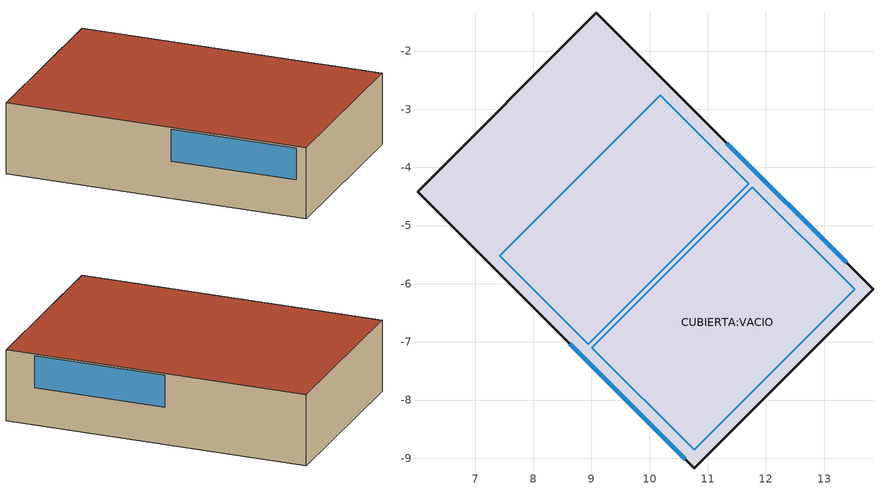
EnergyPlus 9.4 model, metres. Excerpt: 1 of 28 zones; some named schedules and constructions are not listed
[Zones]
CUBIERTA:VACIO
 floor to SEGUNDAPLANTAALTA:2PAXES (01. Porcelanato/2cm-Hormigon/15cm_Reversed_Rev): 9.31,-3.53 8.1,-2.32 9.09,-1.34 10.29,-2.55 z10.35; 7.22,-5.62 6.01,-4.42 6.93,-3.5 8.13,-4.7 z10.35
 floor to SEGUNDAPLANTAALTA:ASCENSOR (01. Porcelanato/2cm-Hormigon/15cm_Reversed_Rev): 8.13,-4.7 6.93,-3.5 8.1,-2.32 9.31,-3.53 z10.35
 floor to SEGUNDAPLANTAALTA:2PAXPAS (02.Porcelanato/2cm-Aire/15cm-Gypsum/1.5cm_Reversed_Rev): 8.82,-7.23 7.22,-5.62 10.29,-2.55 11.9,-4.15 z10.35
 floor to SEGUNDAPLANTAALTA:VACIO (02.Porcelanato/2cm-Aire/15cm-Gypsum/1.5cm_Reversed_Rev): 10.77,-9.17 8.82,-7.23 11.9,-4.15 13.84,-6.1 z10.35
 wall outside (01.WA.ENL1.5-BLO15-EMP1.5): 13.84,-6.1 9.09,-1.34 6.01,-4.42 10.77,-9.17 13.84,-6.1 z10.35:11.95
 window (01.Vidrio Claro 6mm - 1002): 13.39,-5.64 11.33,-3.58 / 8.63,-7.04 10.61,-9.02 z11.19:11.91
 roof outside (02.Aluminio/0.4mm-AislantePUR/50mm-Aluminio0.4MM): 10.77,-9.17 13.84,-6.1 9.09,-1.34 6.01,-4.42 z11.95
 skylight inside (Project internal glazing - 1001): 8.95,-7.04 7.43,-5.52 10.19,-2.76 11.71,-4.28 z10.35; 10.77,-8.86 9.01,-7.1 11.77,-4.34 13.53,-6.1 z10.35
[SizingPeriod:DesignDay]
Winter Design Day in San Cristobal (01-01:31-12): Month=7; Day of Month=15; Day Type -- used for schedules=WinterDesignDay; Max Dry-Bulb {C}=6.8; Daily Temp Range {C}=0; Humidity Condition Type=WetBulb; Wet-Bulb at Max {C}=6.8; Barometric Pressure {N/M**2}=101207.3; Wind Speed {M/Sec}=.4; Wind Direction {Degrees N=0, S=180}=330; Rain Indicator=No; Snow on ground indicator=No; Daylight Savings Time Indicator=No; Clearness {0.0 to 1.2} - gives no sun (but does include long wave radiant heat exchange with sky)=0
[Schedule:Year]
PLANTABAJA:PBXOFX02 Heating Setpoint Schedule: Any number, PLANTABAJA:PBXOFX02 Heating Setpoint Schedule_Jan, 1, 1, 1, 31, PLANTABAJA:PBXOFX02 Heating Setpoint Schedule_Feb, 2, 1, 2, 28, PLANTABAJA:PBXOFX02 Heating Setpoint Schedule_Mar, 3, 1, 3, 31, PLANTABAJA:PBXOFX02 Heating Setpoint Schedule_Apr, 4, 1, 4, 30, PLANTABAJA:PBXOFX02 Heating Setpoint Schedule_May, 5, 1, 5, 31, PLANTABAJA:PBXOFX02 Heating Setpoint Schedule_Jun, 6, 1, 6, 30, PLANTABAJA:PBXOFX02 Heating Setpoint Schedule_Jul, 7, 1, 7, 31, PLANTABAJA:PBXOFX02 Heating Setpoint Schedule_Aug, 8, 1, 8, 31, PLANTABAJA:PBXOFX02 Heating Setpoint Schedule_Sep, 9, 1, 9, 30, PLANTABAJA:PBXOFX02 Heating Setpoint Schedule_Oct, 10, 1, 10, 31, PLANTABAJA:PBXOFX02 Heating Setpoint Schedule_Nov, 11, 1, 11, 30, PLANTABAJA:PBXOFX02 Heating Setpoint Schedule_Dec, 12, 1, 12, 31
PLANTABAJA:PBXOFX02 Heating Availability Sch: Any number, PLANTABAJA:PBXOFX02 Heating Availability Sch_Jan, 1, 1, 1, 31, PLANTABAJA:PBXOFX02 Heating Availability Sch_Feb, 2, 1, 2, 28, PLANTABAJA:PBXOFX02 Heating Availability Sch_Mar, 3, 1, 3, 31, PLANTABAJA:PBXOFX02 Heating Availability Sch_Apr, 4, 1, 4, 30, PLANTABAJA:PBXOFX02 Heating Availability Sch_May, 5, 1, 5, 31, PLANTABAJA:PBXOFX02 Heating Availability Sch_Jun, 6, 1, 6, 30, PLANTABAJA:PBXOFX02 Heating Availability Sch_Jul, 7, 1, 7, 31, PLANTABAJA:PBXOFX02 Heating Availability Sch_Aug, 8, 1, 8, 31, PLANTABAJA:PBXOFX02 Heating Availability Sch_Sep, 9, 1, 9, 30, PLANTABAJA:PBXOFX02 Heating Availability Sch_Oct, 10, 1, 10, 31, PLANTABAJA:PBXOFX02 Heating Availability Sch_Nov, 11, 1, 11, 30, PLANTABAJA:PBXOFX02 Heating Availability Sch_Dec, 12, 1, 12, 31
PLANTABAJA:PBXOFX02 Cooling SP Sch: Any number, PLANTABAJA:PBXOFX02 Cooling SP Sch_Jan, 1, 1, 1, 31, PLANTABAJA:PBXOFX02 Cooling SP Sch_Feb, 2, 1, 2, 28, PLANTABAJA:PBXOFX02 Cooling SP Sch_Mar, 3, 1, 3, 31, PLANTABAJA:PBXOFX02 Cooling SP Sch_Apr, 4, 1, 4, 30, PLANTABAJA:PBXOFX02 Cooling SP Sch_May, 5, 1, 5, 31, PLANTABAJA:PBXOFX02 Cooling SP Sch_Jun, 6, 1, 6, 30, PLANTABAJA:PBXOFX02 Cooling SP Sch_Jul, 7, 1, 7, 31, PLANTABAJA:PBXOFX02 Cooling SP Sch_Aug, 8, 1, 8, 31, PLANTABAJA:PBXOFX02 Cooling SP Sch_Sep, 9, 1, 9, 30, PLANTABAJA:PBXOFX02 Cooling SP Sch_Oct, 10, 1, 10, 31, PLANTABAJA:PBXOFX02 Cooling SP Sch_Nov, 11, 1, 11, 30, PLANTABAJA:PBXOFX02 Cooling SP Sch_Dec, 12, 1, 12, 31
PLANTABAJA:PBXOFX02 Cooling Availability Sch: Any number, PLANTABAJA:PBXOFX02 Cooling Availability Sch_Jan, 1, 1, 1, 31, PLANTABAJA:PBXOFX02 Cooling Availability Sch_Feb, 2, 1, 2, 28, PLANTABAJA:PBXOFX02 Cooling Availability Sch_Mar, 3, 1, 3, 31, PLANTABAJA:PBXOFX02 Cooling Availability Sch_Apr, 4, 1, 4, 30, PLANTABAJA:PBXOFX02 Cooling Availability Sch_May, 5, 1, 5, 31, PLANTABAJA:PBXOFX02 Cooling Availability Sch_Jun, 6, 1, 6, 30, PLANTABAJA:PBXOFX02 Cooling Availability Sch_Jul, 7, 1, 7, 31, PLANTABAJA:PBXOFX02 Cooling Availability Sch_Aug, 8, 1, 8, 31, PLANTABAJA:PBXOFX02 Cooling Availability Sch_Sep, 9, 1, 9, 30, PLANTABAJA:PBXOFX02 Cooling Availability Sch_Oct, 10, 1, 10, 31, PLANTABAJA:PBXOFX02 Cooling Availability Sch_Nov, 11, 1, 11, 30, PLANTABAJA:PBXOFX02 Cooling Availability Sch_Dec, 12, 1, 12, 31
PLANTABAJA:PBXOFX01 Heating Setpoint Schedule: Any number, PLANTABAJA:PBXOFX01 Heating Setpoint Schedule_Jan, 1, 1, 1, 31, PLANTABAJA:PBXOFX01 Heating Setpoint Schedule_Feb, 2, 1, 2, 28, PLANTABAJA:PBXOFX01 Heating Setpoint Schedule_Mar, 3, 1, 3, 31, PLANTABAJA:PBXOFX01 Heating Setpoint Schedule_Apr, 4, 1, 4, 30, PLANTABAJA:PBXOFX01 Heating Setpoint Schedule_May, 5, 1, 5, 31, PLANTABAJA:PBXOFX01 Heating Setpoint Schedule_Jun, 6, 1, 6, 30, PLANTABAJA:PBXOFX01 Heating Setpoint Schedule_Jul, 7, 1, 7, 31, PLANTABAJA:PBXOFX01 Heating Setpoint Schedule_Aug, 8, 1, 8, 31, PLANTABAJA:PBXOFX01 Heating Setpoint Schedule_Sep, 9, 1, 9, 30, PLANTABAJA:PBXOFX01 Heating Setpoint Schedule_Oct, 10, 1, 10, 31, PLANTABAJA:PBXOFX01 Heating Setpoint Schedule_Nov, 11, 1, 11, 30, PLANTABAJA:PBXOFX01 Heating Setpoint Schedule_Dec, 12, 1, 12, 31
PLANTABAJA:PBXOFX01 Heating Availability Sch: Any number, PLANTABAJA:PBXOFX01 Heating Availability Sch_Jan, 1, 1, 1, 31, PLANTABAJA:PBXOFX01 Heating Availability Sch_Feb, 2, 1, 2, 28, PLANTABAJA:PBXOFX01 Heating Availability Sch_Mar, 3, 1, 3, 31, PLANTABAJA:PBXOFX01 Heating Availability Sch_Apr, 4, 1, 4, 30, PLANTABAJA:PBXOFX01 Heating Availability Sch_May, 5, 1, 5, 31, PLANTABAJA:PBXOFX01 Heating Availability Sch_Jun, 6, 1, 6, 30, PLANTABAJA:PBXOFX01 Heating Availability Sch_Jul, 7, 1, 7, 31, PLANTABAJA:PBXOFX01 Heating Availability Sch_Aug, 8, 1, 8, 31, PLANTABAJA:PBXOFX01 Heating Availability Sch_Sep, 9, 1, 9, 30, PLANTABAJA:PBXOFX01 Heating Availability Sch_Oct, 10, 1, 10, 31, PLANTABAJA:PBXOFX01 Heating Availability Sch_Nov, 11, 1, 11, 30, PLANTABAJA:PBXOFX01 Heating Availability Sch_Dec, 12, 1, 12, 31
PLANTABAJA:PBXOFX01 Cooling SP Sch: Any number, PLANTABAJA:PBXOFX01 Cooling SP Sch_Jan, 1, 1, 1, 31, PLANTABAJA:PBXOFX01 Cooling SP Sch_Feb, 2, 1, 2, 28, PLANTABAJA:PBXOFX01 Cooling SP Sch_Mar, 3, 1, 3, 31, PLANTABAJA:PBXOFX01 Cooling SP Sch_Apr, 4, 1, 4, 30, PLANTABAJA:PBXOFX01 Cooling SP Sch_May, 5, 1, 5, 31, PLANTABAJA:PBXOFX01 Cooling SP Sch_Jun, 6, 1, 6, 30, PLANTABAJA:PBXOFX01 Cooling SP Sch_Jul, 7, 1, 7, 31, PLANTABAJA:PBXOFX01 Cooling SP Sch_Aug, 8, 1, 8, 31, PLANTABAJA:PBXOFX01 Cooling SP Sch_Sep, 9, 1, 9, 30, PLANTABAJA:PBXOFX01 Cooling SP Sch_Oct, 10, 1, 10, 31, PLANTABAJA:PBXOFX01 Cooling SP Sch_Nov, 11, 1, 11, 30, PLANTABAJA:PBXOFX01 Cooling SP Sch_Dec, 12, 1, 12, 31
PLANTABAJA:PBXOFX01 Cooling Availability Sch: Any number, PLANTABAJA:PBXOFX01 Cooling Availability Sch_Jan, 1, 1, 1, 31, PLANTABAJA:PBXOFX01 Cooling Availability Sch_Feb, 2, 1, 2, 28, PLANTABAJA:PBXOFX01 Cooling Availability Sch_Mar, 3, 1, 3, 31, PLANTABAJA:PBXOFX01 Cooling Availability Sch_Apr, 4, 1, 4, 30, PLANTABAJA:PBXOFX01 Cooling Availability Sch_May, 5, 1, 5, 31, PLANTABAJA:PBXOFX01 Cooling Availability Sch_Jun, 6, 1, 6, 30, PLANTABAJA:PBXOFX01 Cooling Availability Sch_Jul, 7, 1, 7, 31, PLANTABAJA:PBXOFX01 Cooling Availability Sch_Aug, 8, 1, 8, 31, PLANTABAJA:PBXOFX01 Cooling Availability Sch_Sep, 9, 1, 9, 30, PLANTABAJA:PBXOFX01 Cooling Availability Sch_Oct, 10, 1, 10, 31, PLANTABAJA:PBXOFX01 Cooling Availability Sch_Nov, 11, 1, 11, 30, PLANTABAJA:PBXOFX01 Cooling Availability Sch_Dec, 12, 1, 12, 31
PRIMERAPLANTAALTA:1PAXSR Heating Availability Sch: Any number, PRIMERAPLANTAALTA:1PAXSR Heating Availability Sch_Jan, 1, 1, 1, 31, PRIMERAPLANTAALTA:1PAXSR Heating Availability Sch_Feb, 2, 1, 2, 28, PRIMERAPLANTAALTA:1PAXSR Heating Availability Sch_Mar, 3, 1, 3, 31, PRIMERAPLANTAALTA:1PAXSR Heating Availability Sch_Apr, 4, 1, 4, 30, PRIMERAPLANTAALTA:1PAXSR Heating Availability Sch_May, 5, 1, 5, 31, PRIMERAPLANTAALTA:1PAXSR Heating Availability Sch_Jun, 6, 1, 6, 30, PRIMERAPLANTAALTA:1PAXSR Heating Availability Sch_Jul, 7, 1, 7, 31, PRIMERAPLANTAALTA:1PAXSR Heating Availability Sch_Aug, 8, 1, 8, 31, PRIMERAPLANTAALTA:1PAXSR Heating Availability Sch_Sep, 9, 1, 9, 30, PRIMERAPLANTAALTA:1PAXSR Heating Availability Sch_Oct, 10, 1, 10, 31, PRIMERAPLANTAALTA:1PAXSR Heating Availability Sch_Nov, 11, 1, 11, 30, PRIMERAPLANTAALTA:1PAXSR Heating Availability Sch_Dec, 12, 1, 12, 31
PRIMERAPLANTAALTA:1PAXSR Cooling Availability Sch: Any number, PRIMERAPLANTAALTA:1PAXSR Cooling Availability Sch_Jan, 1, 1, 1, 31, PRIMERAPLANTAALTA:1PAXSR Cooling Availability Sch_Feb, 2, 1, 2, 28, PRIMERAPLANTAALTA:1PAXSR Cooling Availability Sch_Mar, 3, 1, 3, 31, PRIMERAPLANTAALTA:1PAXSR Cooling Availability Sch_Apr, 4, 1, 4, 30, PRIMERAPLANTAALTA:1PAXSR Cooling Availability Sch_May, 5, 1, 5, 31, PRIMERAPLANTAALTA:1PAXSR Cooling Availability Sch_Jun, 6, 1, 6, 30, PRIMERAPLANTAALTA:1PAXSR Cooling Availability Sch_Jul, 7, 1, 7, 31, PRIMERAPLANTAALTA:1PAXSR Cooling Availability Sch_Aug, 8, 1, 8, 31, PRIMERAPLANTAALTA:1PAXSR Cooling Availability Sch_Sep, 9, 1, 9, 30, PRIMERAPLANTAALTA:1PAXSR Cooling Availability Sch_Oct, 10, 1, 10, 31, PRIMERAPLANTAALTA:1PAXSR Cooling Availability Sch_Nov, 11, 1, 11, 30, PRIMERAPLANTAALTA:1PAXSR Cooling Availability Sch_Dec, 12, 1, 12, 31
PRIMERAPLANTAALTA:1PAXOFX02 Heating Setpoint Schedule: Any number, PRIMERAPLANTAALTA:1PAXOFX02 Heating Setpoint Schedule_Jan, 1, 1, 1, 31, PRIMERAPLANTAALTA:1PAXOFX02 Heating Setpoint Schedule_Feb, 2, 1, 2, 28, PRIMERAPLANTAALTA:1PAXOFX02 Heating Setpoint Schedule_Mar, 3, 1, 3, 31, PRIMERAPLANTAALTA:1PAXOFX02 Heating Setpoint Schedule_Apr, 4, 1, 4, 30, PRIMERAPLANTAALTA:1PAXOFX02 Heating Setpoint Schedule_May, 5, 1, 5, 31, PRIMERAPLANTAALTA:1PAXOFX02 Heating Setpoint Schedule_Jun, 6, 1, 6, 30, PRIMERAPLANTAALTA:1PAXOFX02 Heating Setpoint Schedule_Jul, 7, 1, 7, 31, PRIMERAPLANTAALTA:1PAXOFX02 Heating Setpoint Schedule_Aug, 8, 1, 8, 31, PRIMERAPLANTAALTA:1PAXOFX02 Heating Setpoint Schedule_Sep, 9, 1, 9, 30, PRIMERAPLANTAALTA:1PAXOFX02 Heating Setpoint Schedule_Oct, 10, 1, 10, 31, PRIMERAPLANTAALTA:1PAXOFX02 Heating Setpoint Schedule_Nov, 11, 1, 11, 30, PRIMERAPLANTAALTA:1PAXOFX02 Heating Setpoint Schedule_Dec, 12, 1, 12, 31
PRIMERAPLANTAALTA:1PAXOFX02 Heating Availability Sch: Any number, PRIMERAPLANTAALTA:1PAXOFX02 Heating Availability Sch_Jan, 1, 1, 1, 31, PRIMERAPLANTAALTA:1PAXOFX02 Heating Availability Sch_Feb, 2, 1, 2, 28, PRIMERAPLANTAALTA:1PAXOFX02 Heating Availability Sch_Mar, 3, 1, 3, 31, PRIMERAPLANTAALTA:1PAXOFX02 Heating Availability Sch_Apr, 4, 1, 4, 30, PRIMERAPLANTAALTA:1PAXOFX02 Heating Availability Sch_May, 5, 1, 5, 31, PRIMERAPLANTAALTA:1PAXOFX02 Heating Availability Sch_Jun, 6, 1, 6, 30, PRIMERAPLANTAALTA:1PAXOFX02 Heating Availability Sch_Jul, 7, 1, 7, 31, PRIMERAPLANTAALTA:1PAXOFX02 Heating Availability Sch_Aug, 8, 1, 8, 31, PRIMERAPLANTAALTA:1PAXOFX02 Heating Availability Sch_Sep, 9, 1, 9, 30, PRIMERAPLANTAALTA:1PAXOFX02 Heating Availability Sch_Oct, 10, 1, 10, 31, PRIMERAPLANTAALTA:1PAXOFX02 Heating Availability Sch_Nov, 11, 1, 11, 30, PRIMERAPLANTAALTA:1PAXOFX02 Heating Availability Sch_Dec, 12, 1, 12, 31
PRIMERAPLANTAALTA:1PAXOFX02 Cooling SP Sch: Any number, PRIMERAPLANTAALTA:1PAXOFX02 Cooling SP Sch_Jan, 1, 1, 1, 31, PRIMERAPLANTAALTA:1PAXOFX02 Cooling SP Sch_Feb, 2, 1, 2, 28, PRIMERAPLANTAALTA:1PAXOFX02 Cooling SP Sch_Mar, 3, 1, 3, 31, PRIMERAPLANTAALTA:1PAXOFX02 Cooling SP Sch_Apr, 4, 1, 4, 30, PRIMERAPLANTAALTA:1PAXOFX02 Cooling SP Sch_May, 5, 1, 5, 31, PRIMERAPLANTAALTA:1PAXOFX02 Cooling SP Sch_Jun, 6, 1, 6, 30, PRIMERAPLANTAALTA:1PAXOFX02 Cooling SP Sch_Jul, 7, 1, 7, 31, PRIMERAPLANTAALTA:1PAXOFX02 Cooling SP Sch_Aug, 8, 1, 8, 31, PRIMERAPLANTAALTA:1PAXOFX02 Cooling SP Sch_Sep, 9, 1, 9, 30, PRIMERAPLANTAALTA:1PAXOFX02 Cooling SP Sch_Oct, 10, 1, 10, 31, PRIMERAPLANTAALTA:1PAXOFX02 Cooling SP Sch_Nov, 11, 1, 11, 30, PRIMERAPLANTAALTA:1PAXOFX02 Cooling SP Sch_Dec, 12, 1, 12, 31
PRIMERAPLANTAALTA:1PAXOFX02 Cooling Availability Sch: Any number, PRIMERAPLANTAALTA:1PAXOFX02 Cooling Availability Sch_Jan, 1, 1, 1, 31, PRIMERAPLANTAALTA:1PAXOFX02 Cooling Availability Sch_Feb, 2, 1, 2, 28, PRIMERAPLANTAALTA:1PAXOFX02 Cooling Availability Sch_Mar, 3, 1, 3, 31, PRIMERAPLANTAALTA:1PAXOFX02 Cooling Availability Sch_Apr, 4, 1, 4, 30, PRIMERAPLANTAALTA:1PAXOFX02 Cooling Availability Sch_May, 5, 1, 5, 31, PRIMERAPLANTAALTA:1PAXOFX02 Cooling Availability Sch_Jun, 6, 1, 6, 30, PRIMERAPLANTAALTA:1PAXOFX02 Cooling Availability Sch_Jul, 7, 1, 7, 31, PRIMERAPLANTAALTA:1PAXOFX02 Cooling Availability Sch_Aug, 8, 1, 8, 31, PRIMERAPLANTAALTA:1PAXOFX02 Cooling Availability Sch_Sep, 9, 1, 9, 30, PRIMERAPLANTAALTA:1PAXOFX02 Cooling Availability Sch_Oct, 10, 1, 10, 31, PRIMERAPLANTAALTA:1PAXOFX02 Cooling Availability Sch_Nov, 11, 1, 11, 30, PRIMERAPLANTAALTA:1PAXOFX02 Cooling Availability Sch_Dec, 12, 1, 12, 31
PRIMERAPLANTAALTA:1PAXOFX03 Heating Setpoint Schedule: Any number, PRIMERAPLANTAALTA:1PAXOFX03 Heating Setpoint Schedule_Jan, 1, 1, 1, 31, PRIMERAPLANTAALTA:1PAXOFX03 Heating Setpoint Schedule_Feb, 2, 1, 2, 28, PRIMERAPLANTAALTA:1PAXOFX03 Heating Setpoint Schedule_Mar, 3, 1, 3, 31, PRIMERAPLANTAALTA:1PAXOFX03 Heating Setpoint Schedule_Apr, 4, 1, 4, 30, PRIMERAPLANTAALTA:1PAXOFX03 Heating Setpoint Schedule_May, 5, 1, 5, 31, PRIMERAPLANTAALTA:1PAXOFX03 Heating Setpoint Schedule_Jun, 6, 1, 6, 30, PRIMERAPLANTAALTA:1PAXOFX03 Heating Setpoint Schedule_Jul, 7, 1, 7, 31, PRIMERAPLANTAALTA:1PAXOFX03 Heating Setpoint Schedule_Aug, 8, 1, 8, 31, PRIMERAPLANTAALTA:1PAXOFX03 Heating Setpoint Schedule_Sep, 9, 1, 9, 30, PRIMERAPLANTAALTA:1PAXOFX03 Heating Setpoint Schedule_Oct, 10, 1, 10, 31, PRIMERAPLANTAALTA:1PAXOFX03 Heating Setpoint Schedule_Nov, 11, 1, 11, 30, PRIMERAPLANTAALTA:1PAXOFX03 Heating Setpoint Schedule_Dec, 12, 1, 12, 31
PRIMERAPLANTAALTA:1PAXOFX03 Heating Availability Sch: Any number, PRIMERAPLANTAALTA:1PAXOFX03 Heating Availability Sch_Jan, 1, 1, 1, 31, PRIMERAPLANTAALTA:1PAXOFX03 Heating Availability Sch_Feb, 2, 1, 2, 28, PRIMERAPLANTAALTA:1PAXOFX03 Heating Availability Sch_Mar, 3, 1, 3, 31, PRIMERAPLANTAALTA:1PAXOFX03 Heating Availability Sch_Apr, 4, 1, 4, 30, PRIMERAPLANTAALTA:1PAXOFX03 Heating Availability Sch_May, 5, 1, 5, 31, PRIMERAPLANTAALTA:1PAXOFX03 Heating Availability Sch_Jun, 6, 1, 6, 30, PRIMERAPLANTAALTA:1PAXOFX03 Heating Availability Sch_Jul, 7, 1, 7, 31, PRIMERAPLANTAALTA:1PAXOFX03 Heating Availability Sch_Aug, 8, 1, 8, 31, PRIMERAPLANTAALTA:1PAXOFX03 Heating Availability Sch_Sep, 9, 1, 9, 30, PRIMERAPLANTAALTA:1PAXOFX03 Heating Availability Sch_Oct, 10, 1, 10, 31, PRIMERAPLANTAALTA:1PAXOFX03 Heating Availability Sch_Nov, 11, 1, 11, 30, PRIMERAPLANTAALTA:1PAXOFX03 Heating Availability Sch_Dec, 12, 1, 12, 31
PRIMERAPLANTAALTA:1PAXOFX03 Cooling SP Sch: Any number, PRIMERAPLANTAALTA:1PAXOFX03 Cooling SP Sch_Jan, 1, 1, 1, 31, PRIMERAPLANTAALTA:1PAXOFX03 Cooling SP Sch_Feb, 2, 1, 2, 28, PRIMERAPLANTAALTA:1PAXOFX03 Cooling SP Sch_Mar, 3, 1, 3, 31, PRIMERAPLANTAALTA:1PAXOFX03 Cooling SP Sch_Apr, 4, 1, 4, 30, PRIMERAPLANTAALTA:1PAXOFX03 Cooling SP Sch_May, 5, 1, 5, 31, PRIMERAPLANTAALTA:1PAXOFX03 Cooling SP Sch_Jun, 6, 1, 6, 30, PRIMERAPLANTAALTA:1PAXOFX03 Cooling SP Sch_Jul, 7, 1, 7, 31, PRIMERAPLANTAALTA:1PAXOFX03 Cooling SP Sch_Aug, 8, 1, 8, 31, PRIMERAPLANTAALTA:1PAXOFX03 Cooling SP Sch_Sep, 9, 1, 9, 30, PRIMERAPLANTAALTA:1PAXOFX03 Cooling SP Sch_Oct, 10, 1, 10, 31, PRIMERAPLANTAALTA:1PAXOFX03 Cooling SP Sch_Nov, 11, 1, 11, 30, PRIMERAPLANTAALTA:1PAXOFX03 Cooling SP Sch_Dec, 12, 1, 12, 31
PRIMERAPLANTAALTA:1PAXOFX03 Cooling Availability Sch: Any number, PRIMERAPLANTAALTA:1PAXOFX03 Cooling Availability Sch_Jan, 1, 1, 1, 31, PRIMERAPLANTAALTA:1PAXOFX03 Cooling Availability Sch_Feb, 2, 1, 2, 28, PRIMERAPLANTAALTA:1PAXOFX03 Cooling Availability Sch_Mar, 3, 1, 3, 31, PRIMERAPLANTAALTA:1PAXOFX03 Cooling Availability Sch_Apr, 4, 1, 4, 30, PRIMERAPLANTAALTA:1PAXOFX03 Cooling Availability Sch_May, 5, 1, 5, 31, PRIMERAPLANTAALTA:1PAXOFX03 Cooling Availability Sch_Jun, 6, 1, 6, 30, PRIMERAPLANTAALTA:1PAXOFX03 Cooling Availability Sch_Jul, 7, 1, 7, 31, PRIMERAPLANTAALTA:1PAXOFX03 Cooling Availability Sch_Aug, 8, 1, 8, 31, PRIMERAPLANTAALTA:1PAXOFX03 Cooling Availability Sch_Sep, 9, 1, 9, 30, PRIMERAPLANTAALTA:1PAXOFX03 Cooling Availability Sch_Oct, 10, 1, 10, 31, PRIMERAPLANTAALTA:1PAXOFX03 Cooling Availability Sch_Nov, 11, 1, 11, 30, PRIMERAPLANTAALTA:1PAXOFX03 Cooling Availability Sch_Dec, 12, 1, 12, 31
PRIMERAPLANTAALTA:1PAXOFX01 Heating Setpoint Schedule: Any number, PRIMERAPLANTAALTA:1PAXOFX01 Heating Setpoint Schedule_Jan, 1, 1, 1, 31, PRIMERAPLANTAALTA:1PAXOFX01 Heating Setpoint Schedule_Feb, 2, 1, 2, 28, PRIMERAPLANTAALTA:1PAXOFX01 Heating Setpoint Schedule_Mar, 3, 1, 3, 31, PRIMERAPLANTAALTA:1PAXOFX01 Heating Setpoint Schedule_Apr, 4, 1, 4, 30, PRIMERAPLANTAALTA:1PAXOFX01 Heating Setpoint Schedule_May, 5, 1, 5, 31, PRIMERAPLANTAALTA:1PAXOFX01 Heating Setpoint Schedule_Jun, 6, 1, 6, 30, PRIMERAPLANTAALTA:1PAXOFX01 Heating Setpoint Schedule_Jul, 7, 1, 7, 31, PRIMERAPLANTAALTA:1PAXOFX01 Heating Setpoint Schedule_Aug, 8, 1, 8, 31, PRIMERAPLANTAALTA:1PAXOFX01 Heating Setpoint Schedule_Sep, 9, 1, 9, 30, PRIMERAPLANTAALTA:1PAXOFX01 Heating Setpoint Schedule_Oct, 10, 1, 10, 31, PRIMERAPLANTAALTA:1PAXOFX01 Heating Setpoint Schedule_Nov, 11, 1, 11, 30, PRIMERAPLANTAALTA:1PAXOFX01 Heating Setpoint Schedule_Dec, 12, 1, 12, 31
PRIMERAPLANTAALTA:1PAXOFX01 Heating Availability Sch: Any number, PRIMERAPLANTAALTA:1PAXOFX01 Heating Availability Sch_Jan, 1, 1, 1, 31, PRIMERAPLANTAALTA:1PAXOFX01 Heating Availability Sch_Feb, 2, 1, 2, 28, PRIMERAPLANTAALTA:1PAXOFX01 Heating Availability Sch_Mar, 3, 1, 3, 31, PRIMERAPLANTAALTA:1PAXOFX01 Heating Availability Sch_Apr, 4, 1, 4, 30, PRIMERAPLANTAALTA:1PAXOFX01 Heating Availability Sch_May, 5, 1, 5, 31, PRIMERAPLANTAALTA:1PAXOFX01 Heating Availability Sch_Jun, 6, 1, 6, 30, PRIMERAPLANTAALTA:1PAXOFX01 Heating Availability Sch_Jul, 7, 1, 7, 31, PRIMERAPLANTAALTA:1PAXOFX01 Heating Availability Sch_Aug, 8, 1, 8, 31, PRIMERAPLANTAALTA:1PAXOFX01 Heating Availability Sch_Sep, 9, 1, 9, 30, PRIMERAPLANTAALTA:1PAXOFX01 Heating Availability Sch_Oct, 10, 1, 10, 31, PRIMERAPLANTAALTA:1PAXOFX01 Heating Availability Sch_Nov, 11, 1, 11, 30, PRIMERAPLANTAALTA:1PAXOFX01 Heating Availability Sch_Dec, 12, 1, 12, 31
PRIMERAPLANTAALTA:1PAXOFX01 Cooling SP Sch: Any number, PRIMERAPLANTAALTA:1PAXOFX01 Cooling SP Sch_Jan, 1, 1, 1, 31, PRIMERAPLANTAALTA:1PAXOFX01 Cooling SP Sch_Feb, 2, 1, 2, 28, PRIMERAPLANTAALTA:1PAXOFX01 Cooling SP Sch_Mar, 3, 1, 3, 31, PRIMERAPLANTAALTA:1PAXOFX01 Cooling SP Sch_Apr, 4, 1, 4, 30, PRIMERAPLANTAALTA:1PAXOFX01 Cooling SP Sch_May, 5, 1, 5, 31, PRIMERAPLANTAALTA:1PAXOFX01 Cooling SP Sch_Jun, 6, 1, 6, 30, PRIMERAPLANTAALTA:1PAXOFX01 Cooling SP Sch_Jul, 7, 1, 7, 31, PRIMERAPLANTAALTA:1PAXOFX01 Cooling SP Sch_Aug, 8, 1, 8, 31, PRIMERAPLANTAALTA:1PAXOFX01 Cooling SP Sch_Sep, 9, 1, 9, 30, PRIMERAPLANTAALTA:1PAXOFX01 Cooling SP Sch_Oct, 10, 1, 10, 31, PRIMERAPLANTAALTA:1PAXOFX01 Cooling SP Sch_Nov, 11, 1, 11, 30, PRIMERAPLANTAALTA:1PAXOFX01 Cooling SP Sch_Dec, 12, 1, 12, 31
PRIMERAPLANTAALTA:1PAXOFX01 Cooling Availability Sch: Any number, PRIMERAPLANTAALTA:1PAXOFX01 Cooling Availability Sch_Jan, 1, 1, 1, 31, PRIMERAPLANTAALTA:1PAXOFX01 Cooling Availability Sch_Feb, 2, 1, 2, 28, PRIMERAPLANTAALTA:1PAXOFX01 Cooling Availability Sch_Mar, 3, 1, 3, 31, PRIMERAPLANTAALTA:1PAXOFX01 Cooling Availability Sch_Apr, 4, 1, 4, 30, PRIMERAPLANTAALTA:1PAXOFX01 Cooling Availability Sch_May, 5, 1, 5, 31, PRIMERAPLANTAALTA:1PAXOFX01 Cooling Availability Sch_Jun, 6, 1, 6, 30, PRIMERAPLANTAALTA:1PAXOFX01 Cooling Availability Sch_Jul, 7, 1, 7, 31, PRIMERAPLANTAALTA:1PAXOFX01 Cooling Availability Sch_Aug, 8, 1, 8, 31, PRIMERAPLANTAALTA:1PAXOFX01 Cooling Availability Sch_Sep, 9, 1, 9, 30, PRIMERAPLANTAALTA:1PAXOFX01 Cooling Availability Sch_Oct, 10, 1, 10, 31, PRIMERAPLANTAALTA:1PAXOFX01 Cooling Availability Sch_Nov, 11, 1, 11, 30, PRIMERAPLANTAALTA:1PAXOFX01 Cooling Availability Sch_Dec, 12, 1, 12, 31
SEGUNDAPLANTAALTA:2PAXCAF Heating Availability Sch: Any number, SEGUNDAPLANTAALTA:2PAXCAF Heating Availability Sch_Jan, 1, 1, 1, 31, SEGUNDAPLANTAALTA:2PAXCAF Heating Availability Sch_Feb, 2, 1, 2, 28, SEGUNDAPLANTAALTA:2PAXCAF Heating Availability Sch_Mar, 3, 1, 3, 31, SEGUNDAPLANTAALTA:2PAXCAF Heating Availability Sch_Apr, 4, 1, 4, 30, SEGUNDAPLANTAALTA:2PAXCAF Heating Availability Sch_May, 5, 1, 5, 31, SEGUNDAPLANTAALTA:2PAXCAF Heating Availability Sch_Jun, 6, 1, 6, 30, SEGUNDAPLANTAALTA:2PAXCAF Heating Availability Sch_Jul, 7, 1, 7, 31, SEGUNDAPLANTAALTA:2PAXCAF Heating Availability Sch_Aug, 8, 1, 8, 31, SEGUNDAPLANTAALTA:2PAXCAF Heating Availability Sch_Sep, 9, 1, 9, 30, SEGUNDAPLANTAALTA:2PAXCAF Heating Availability Sch_Oct, 10, 1, 10, 31, SEGUNDAPLANTAALTA:2PAXCAF Heating Availability Sch_Nov, 11, 1, 11, 30, SEGUNDAPLANTAALTA:2PAXCAF Heating Availability Sch_Dec, 12, 1, 12, 31
SEGUNDAPLANTAALTA:2PAXCAF Cooling Availability Sch: Any number, SEGUNDAPLANTAALTA:2PAXCAF Cooling Availability Sch_Jan, 1, 1, 1, 31, SEGUNDAPLANTAALTA:2PAXCAF Cooling Availability Sch_Feb, 2, 1, 2, 28, SEGUNDAPLANTAALTA:2PAXCAF Cooling Availability Sch_Mar, 3, 1, 3, 31, SEGUNDAPLANTAALTA:2PAXCAF Cooling Availability Sch_Apr, 4, 1, 4, 30, SEGUNDAPLANTAALTA:2PAXCAF Cooling Availability Sch_May, 5, 1, 5, 31, SEGUNDAPLANTAALTA:2PAXCAF Cooling Availability Sch_Jun, 6, 1, 6, 30, SEGUNDAPLANTAALTA:2PAXCAF Cooling Availability Sch_Jul, 7, 1, 7, 31, SEGUNDAPLANTAALTA:2PAXCAF Cooling Availability Sch_Aug, 8, 1, 8, 31, SEGUNDAPLANTAALTA:2PAXCAF Cooling Availability Sch_Sep, 9, 1, 9, 30, SEGUNDAPLANTAALTA:2PAXCAF Cooling Availability Sch_Oct, 10, 1, 10, 31, SEGUNDAPLANTAALTA:2PAXCAF Cooling Availability Sch_Nov, 11, 1, 11, 30, SEGUNDAPLANTAALTA:2PAXCAF Cooling Availability Sch_Dec, 12, 1, 12, 31
SEGUNDAPLANTAALTA:2PAXSUM Heating Availability Sch: Any number, SEGUNDAPLANTAALTA:2PAXSUM Heating Availability Sch_Jan, 1, 1, 1, 31, SEGUNDAPLANTAALTA:2PAXSUM Heating Availability Sch_Feb, 2, 1, 2, 28, SEGUNDAPLANTAALTA:2PAXSUM Heating Availability Sch_Mar, 3, 1, 3, 31, SEGUNDAPLANTAALTA:2PAXSUM Heating Availability Sch_Apr, 4, 1, 4, 30, SEGUNDAPLANTAALTA:2PAXSUM Heating Availability Sch_May, 5, 1, 5, 31, SEGUNDAPLANTAALTA:2PAXSUM Heating Availability Sch_Jun, 6, 1, 6, 30, SEGUNDAPLANTAALTA:2PAXSUM Heating Availability Sch_Jul, 7, 1, 7, 31, SEGUNDAPLANTAALTA:2PAXSUM Heating Availability Sch_Aug, 8, 1, 8, 31, SEGUNDAPLANTAALTA:2PAXSUM Heating Availability Sch_Sep, 9, 1, 9, 30, SEGUNDAPLANTAALTA:2PAXSUM Heating Availability Sch_Oct, 10, 1, 10, 31, SEGUNDAPLANTAALTA:2PAXSUM Heating Availability Sch_Nov, 11, 1, 11, 30, SEGUNDAPLANTAALTA:2PAXSUM Heating Availability Sch_Dec, 12, 1, 12, 31
SEGUNDAPLANTAALTA:2PAXSUM Cooling Availability Sch: Any number, SEGUNDAPLANTAALTA:2PAXSUM Cooling Availability Sch_Jan, 1, 1, 1, 31, SEGUNDAPLANTAALTA:2PAXSUM Cooling Availability Sch_Feb, 2, 1, 2, 28, SEGUNDAPLANTAALTA:2PAXSUM Cooling Availability Sch_Mar, 3, 1, 3, 31, SEGUNDAPLANTAALTA:2PAXSUM Cooling Availability Sch_Apr, 4, 1, 4, 30, SEGUNDAPLANTAALTA:2PAXSUM Cooling Availability Sch_May, 5, 1, 5, 31, SEGUNDAPLANTAALTA:2PAXSUM Cooling Availability Sch_Jun, 6, 1, 6, 30, SEGUNDAPLANTAALTA:2PAXSUM Cooling Availability Sch_Jul, 7, 1, 7, 31, SEGUNDAPLANTAALTA:2PAXSUM Cooling Availability Sch_Aug, 8, 1, 8, 31, SEGUNDAPLANTAALTA:2PAXSUM Cooling Availability Sch_Sep, 9, 1, 9, 30, SEGUNDAPLANTAALTA:2PAXSUM Cooling Availability Sch_Oct, 10, 1, 10, 31, SEGUNDAPLANTAALTA:2PAXSUM Cooling Availability Sch_Nov, 11, 1, 11, 30, SEGUNDAPLANTAALTA:2PAXSUM Cooling Availability Sch_Dec, 12, 1, 12, 31
[Curve:Linear]
Opening Factor Function of Wind Speed Curve: Coefficient 1=1; Coefficient 2=0; Minimum X=0; Maximum X=1
[AirflowNetwork:MultiZone:Surface:Crack] Reference crack conditions=Reference Crack Conditions
Name | Crack | Flow coeff (kg/s @ 1Pa) | Flow exponent
 | DefaultCrack | 1e-11 | 0.66
 | PLANTABAJA:PBXESX01_Ceiling_1_0_0 | .0019933 | .7
 | PLANTABAJA:PBXESX01_Ceiling_1_0_1 | .0037017 | .7
 | PLANTABAJA:PBXESX01_Ceiling_1_1_0 | .0002455 | .7
 | PLANTABAJA:PBXESX01_Partition_2_0_0 | .0143865 | .75
 | PLANTABAJA:PBXESX01_Wall_3_0_0 | .0010209 | .7
 | PLANTABAJA:PBXESX01_Partition_4_0_0 | .0342067 | .75
 | PLANTABAJA:PBXESX01_Partition_5_0_0 | .0019178 | .75
 | PLANTABAJA:PBXESX01_Partition_6_0_0 | .0198203 | .75
 | PLANTABAJA:PBXESX01_Partition_7_0_0 | .017181 | .75
 | PLANTABAJA:PBXBOX01_Ceiling_1_0_0 | .0024878 | .7
 | PLANTABAJA:PBXBOX01_Partition_2_0_0 | .0209591 | .75
 | PLANTABAJA:PBXBOX01_Wall_3_0_0 | .0004709 | .7
 | PLANTABAJA:PBXBOX01_Partition_5_0_0 | .0065726 | .75
 | PLANTABAJA:PBXBOX01_Partition_6_0_0 | .0087655 | .75
 | PLANTABAJA:PBXBAX01_Ceiling_1_0_0 | .0000696 | .7
 | PLANTABAJA:PBXBAX01_Ceiling_1_1_0 | .0044955 | .7
 | PLANTABAJA:PBXBAX01_Ceiling_1_2_0 | .0001159 | .7
 | PLANTABAJA:PBXBAX01_Ceiling_1_2_1 | .0002608 | .7
 | PLANTABAJA:PBXBAX01_Ceiling_1_3_0 | .0000851 | .7
 | PLANTABAJA:PBXBAX01_Partition_2_0_0 | .0342067 | .75
 | PLANTABAJA:PBXBAX01_Wall_3_0_0 | .0005831 | .7
 | PLANTABAJA:PBXBAX01_Partition_5_0_0 | .0132476 | .75
 | PLANTABAJA:PBXBAX01_Partition_6_0_0 | .0174915 | .75
 | PLANTABAJA:PBXREX01_Ceiling_1_0_0 | .0087885 | .7
 | PLANTABAJA:PBXREX01_Ceiling_1_1_0 | .0008935 | .7
 | PLANTABAJA:PBXREX01_Wall_2_0_0 | .0011402 | .7
 | PLANTABAJA:PBXREX01_Wall_3_0_0 | .001123 | .7
 | PLANTABAJA:PBXREX01_Partition_5_0_0 | .0028717 | .75
 | PLANTABAJA:ASCENSOR_Ceiling_1_0_0 | .000516 | .7
 | PLANTABAJA:ASCENSOR_Ceiling_1_1_0 | .0003137 | .7
 | PLANTABAJA:ASCENSOR_Partition_5_0_0 | .017181 | .75
 | PLANTABAJA:ASCENSOR_Partition_6_0_0 | .0132476 | .75
 | PLANTABAJA:PBXOFX02_Ceiling_1_0_0 | .0005403 | .7
 | PLANTABAJA:PBXOFX02_Ceiling_1_1_0 | .0037113 | .7
 | PLANTABAJA:PBXOFX02_Ceiling_1_1_1 | .0013452 | .7
 | PLANTABAJA:PBXOFX02_Ceiling_1_2_0 | .0005857 | .7
 | PLANTABAJA:PBXOFX02_Ceiling_1_3_0 | .0032102 | .7
 | PLANTABAJA:PBXOFX02_Partition_3_0_0 | .0036536 | .75
 | PLANTABAJA:PBXOFX02_Partition_4_0_0 | .0036122 | .75
 | PLANTABAJA:PBXOFX02_Wall_5_0_0 | .0005935 | .7
 | PLANTABAJA:PBXOFX01_Ceiling_1_0_0 | .004583 | .7
 | PLANTABAJA:PBXOFX01_Ceiling_1_0_1 | .0031036 | .7
 | PLANTABAJA:PBXOFX01_Ceiling_1_1_0 | .0002535 | .7
 | PLANTABAJA:PBXOFX01_Ceiling_1_2_0 | .000017 | .7
 | PLANTABAJA:PBXOFX01_Ceiling_1_3_0 | .0049682 | .7
 | PLANTABAJA:PBXOFX01_Wall_3_0_0 | .0016322 | .7
 | PLANTABAJA:PBXOFX01_Wall_4_0_0 | .0006104 | .7
 | SEGUNDAPLANTAALTA:2PAXBAX01_Roof_1_0_0 | .0005565 | .7
 | SEGUNDAPLANTAALTA:2PAXBAX01_Partition_2_0_0 | .0219254 | .75
 | SEGUNDAPLANTAALTA:2PAXBAX01_Wall_3_0_0 | .0007231 | .7
 | SEGUNDAPLANTAALTA:2PAXBAX01_Wall_4_0_0 | .0007001 | .7
 | SEGUNDAPLANTAALTA:2PAXBAX01_Partition_5_0_0 | .0216936 | .75
 | SEGUNDAPLANTAALTA:2PAXCAF_Roof_1_0_0 | .0006754 | .7
 | SEGUNDAPLANTAALTA:2PAXCAF_Partition_2_0_0 | .0274793 | .75
 | SEGUNDAPLANTAALTA:2PAXCAF_Wall_3_0_0 | .0008777 | .7
 | SEGUNDAPLANTAALTA:2PAXCAF_Partition_5_0_0 | .0050692 | .75
 | SEGUNDAPLANTAALTA:2PAXES_Ceiling_1_0_0 | .002133 | .7
 | SEGUNDAPLANTAALTA:2PAXES_Ceiling_1_0_1 | .0019933 | .7
 | SEGUNDAPLANTAALTA:2PAXES_Roof_1_1_0 | .0000155 | .7
 | SEGUNDAPLANTAALTA:2PAXES_Roof_1_1_1 | .0006172 | .7
 | SEGUNDAPLANTAALTA:2PAXES_Wall_2_0_0 | .0010678 | .7
 | SEGUNDAPLANTAALTA:2PAXES_Wall_3_0_0 | .0015318 | .7
 | SEGUNDAPLANTAALTA:2PAXES_Partition_5_0_0 | .004554 | .75
 | SEGUNDAPLANTAALTA:2PAXES_Partition_6_0_0 | .0036012 | .75
 | SEGUNDAPLANTAALTA:2PAXES_Partition_7_0_0 | .0176468 | .75
 | SEGUNDAPLANTAALTA:2PAXES_Partition_8_0_0 | .017181 | .75
 | SEGUNDAPLANTAALTA:2PAXES_Partition_9_0_0 | .0176468 | .75
 | SEGUNDAPLANTAALTA:2PAXES_Partition_10_0_0 | .0044061 | .75
 | SEGUNDAPLANTAALTA:2PAXSUM_Roof_1_0_0 | .0000422 | .7
 | SEGUNDAPLANTAALTA:2PAXSUM_Roof_1_0_1 | .0034081 | .7
 | SEGUNDAPLANTAALTA:2PAXSUM_Wall_5_0_0 | .0008026 | .7
 | SEGUNDAPLANTAALTA:2PAXSUM_Wall_6_0_0 | .0016322 | .7
 | SEGUNDAPLANTAALTA:2PAXSUM_Wall_7_0_0 | .0001942 | .7
 | SEGUNDAPLANTAALTA:2PAXSUM_Partition_8_0_0 | .0098377 | .75
 | SEGUNDAPLANTAALTA:2PAXSUM_Partition_9_0_0 | .0009418 | .75
 | SEGUNDAPLANTAALTA:2PAXSUM_Partition_10_0_0 | .0179406 | .75
 | SEGUNDAPLANTAALTA:ASCENSOR_Ceiling_1_0_0 | .0025473 | .7
 | SEGUNDAPLANTAALTA:ASCENSOR_Partition_5_0_0 | .017181 | .75
 | SEGUNDAPLANTAALTA:2PAXPAS_Ceiling_1_0_0 | .0013271 | .7
 | SEGUNDAPLANTAALTA:2PAXPAS_Roof_1_1_0 | .0000207 | .7
 | SEGUNDAPLANTAALTA:2PAXPAS_Wall_2_0_0 | .000598 | .7
 | SEGUNDAPLANTAALTA:2PAXPAS_Partition_8_0_0 | .0083005 | .75
 | CUBIERTA:VACIO_Roof_1_0_0 | .0029252 | .7
 | CUBIERTA:VACIO_Wall_2_0_0 | .0008674 | .7
 | CUBIERTA:VACIO_Wall_3_0_0 | .0006958 | .7
 | CUBIERTA:VACIO_Wall_4_0_0 | .0008757 | .7
 | CUBIERTA:VACIO_Wall_5_0_0 | .0006958 | .7
 | Extra Crack 1 | 1e-11 | 0.5
 | Extra Crack 2 | 1e-11 | 0.5
[AirflowNetwork:SimulationControl]
AirflowNetwork Simulation=VENT; AirflowNetwork Control=MultizoneWithoutDistribution; Wind Pressure Coefficient Type=Input; Height Selection for Local Wind Speed Calculation=OpeningHeight; Building Type=LowRise; Maximum number of iterations=1000; Initialization flag=ZeroNodePressures; Relative airflow convergence tolerance=.0001; Absolute airflow convergence tolerance=.000001; Convergence acceleration limit=-0.5; Azimuth Angle of Long Axis of Building=0; Ratio of Building Width Along Short Axis to Width Along Long Axis=1
[AirflowNetwork:MultiZone:Zone] Ventilation Control Mode=Temperature
Name | Vent Temperature Schedule | Venting Availability Schedule
PLANTABAJA:PBXESX01; PLANTABAJA:ASCENSOR; SEGUNDAPLANTAALTA:2PAXES; SEGUNDAPLANTAALTA:ASCENSOR; SEGUNDAPLANTAALTA:VACIO; CUBIERTA:VACIO | 20002 | 20001
PLANTABAJA:PBXBOX01 | 20002 | 11:00 - 12:00 Lunes-Sabado
PLANTABAJA:PBXBAX01; SEGUNDAPLANTAALTA:2PAXBAX01 | 20002 | Horarios Baños
PLANTABAJA:PBXREX01; PLANTABAJA:PBXOFX02; PLANTABAJA:PBXOFX01; SEGUNDAPLANTAALTA:2PAXCAF; SEGUNDAPLANTAALTA:2PAXSUM | 20003 | 8:00 - 18:00 Mon - Sat
SEGUNDAPLANTAALTA:2PAXPAS | 20002 | Horario Circulacion
[AirflowNetwork:MultiZone:Surface]
PLANTABAJA:PBXESX01_Ceiling_1_0_0: Leakage Component=PLANTABAJA:PBXESX01_Ceiling_1_0_0; Crack Actual Value (dimensionless)=1
PLANTABAJA:PBXESX01_Ceiling_1_0_1: Leakage Component=PLANTABAJA:PBXESX01_Ceiling_1_0_1; Crack Actual Value (dimensionless)=1
PLANTABAJA:PBXESX01_Ceiling_1_1_0: Leakage Component=PLANTABAJA:PBXESX01_Ceiling_1_1_0; Crack Actual Value (dimensionless)=1
PLANTABAJA:PBXESX01_Partition_2_0_0: Leakage Component=PLANTABAJA:PBXESX01_Partition_2_0_0; Crack Actual Value (dimensionless)=1
PLANTABAJA:PBXESX01_Wall_3_0_0: Leakage Component=PLANTABAJA:PBXESX01_Wall_3_0_0; Crack Actual Value (dimensionless)=1
PLANTABAJA:PBXESX01_Partition_4_0_0: Leakage Component=PLANTABAJA:PBXESX01_Partition_4_0_0; Crack Actual Value (dimensionless)=1
PLANTABAJA:PBXESX01_Partition_5_0_0: Leakage Component=PLANTABAJA:PBXESX01_Partition_5_0_0; Crack Actual Value (dimensionless)=1
PLANTABAJA:PBXESX01_Partition_6_0_0: Leakage Component=PLANTABAJA:PBXESX01_Partition_6_0_0; Crack Actual Value (dimensionless)=1
PLANTABAJA:PBXESX01_Partition_7_0_0: Leakage Component=PLANTABAJA:PBXESX01_Partition_7_0_0; Crack Actual Value (dimensionless)=1
PLANTABAJA:PBXBOX01_Ceiling_1_0_0: Leakage Component=PLANTABAJA:PBXBOX01_Ceiling_1_0_0; Crack Actual Value (dimensionless)=1
PLANTABAJA:PBXBOX01_Partition_2_0_0: Leakage Component=PLANTABAJA:PBXBOX01_Partition_2_0_0; Crack Actual Value (dimensionless)=1
PLANTABAJA:PBXBOX01_Wall_3_0_0: Leakage Component=PLANTABAJA:PBXBOX01_Wall_3_0_0; Crack Actual Value (dimensionless)=1
PLANTABAJA:PBXBOX01_Partition_5_0_0: Leakage Component=PLANTABAJA:PBXBOX01_Partition_5_0_0; Crack Actual Value (dimensionless)=1
PLANTABAJA:PBXBOX01_Partition_6_0_0: Leakage Component=PLANTABAJA:PBXBOX01_Partition_6_0_0; Crack Actual Value (dimensionless)=1
PLANTABAJA:PBXBOX01_Partition_6_0_0_0_0_0_Door: Leakage Component=PLANTABAJA:PBXBOX01_Partition_6_0_0_0_0_0_Door; Crack Actual Value or Window Open Factor for Ventilation (dimensionless)=1; Ventilation control mode=Constant; Venting Availability Schedule=11:00 - 12:00 Lunes-Sabado
PLANTABAJA:PBXBAX01_Ceiling_1_0_0: Leakage Component=PLANTABAJA:PBXBAX01_Ceiling_1_0_0; Crack Actual Value (dimensionless)=1
PLANTABAJA:PBXBAX01_Ceiling_1_1_0: Leakage Component=PLANTABAJA:PBXBAX01_Ceiling_1_1_0; Crack Actual Value (dimensionless)=1
PLANTABAJA:PBXBAX01_Ceiling_1_2_0: Leakage Component=PLANTABAJA:PBXBAX01_Ceiling_1_2_0; Crack Actual Value (dimensionless)=1
PLANTABAJA:PBXBAX01_Ceiling_1_2_1: Leakage Component=PLANTABAJA:PBXBAX01_Ceiling_1_2_1; Crack Actual Value (dimensionless)=1
PLANTABAJA:PBXBAX01_Ceiling_1_3_0: Leakage Component=PLANTABAJA:PBXBAX01_Ceiling_1_3_0; Crack Actual Value (dimensionless)=1
PLANTABAJA:PBXBAX01_Partition_2_0_0: Leakage Component=PLANTABAJA:PBXBAX01_Partition_2_0_0; Crack Actual Value (dimensionless)=1
PLANTABAJA:PBXBAX01_Wall_3_0_0: Leakage Component=PLANTABAJA:PBXBAX01_Wall_3_0_0; Crack Actual Value (dimensionless)=1
PLANTABAJA:PBXBAX01_Partition_5_0_0: Leakage Component=PLANTABAJA:PBXBAX01_Partition_5_0_0; Crack Actual Value (dimensionless)=1
PLANTABAJA:PBXBAX01_Partition_6_0_0: Leakage Component=PLANTABAJA:PBXBAX01_Partition_6_0_0; Crack Actual Value (dimensionless)=1
PLANTABAJA:PBXREX01_Ceiling_1_0_0: Leakage Component=PLANTABAJA:PBXREX01_Ceiling_1_0_0; Crack Actual Value (dimensionless)=1
PLANTABAJA:PBXREX01_Ceiling_1_1_0: Leakage Component=PLANTABAJA:PBXREX01_Ceiling_1_1_0; Crack Actual Value (dimensionless)=1
PLANTABAJA:PBXREX01_Wall_2_0_0: Leakage Component=PLANTABAJA:PBXREX01_Wall_2_0_0; Crack Actual Value (dimensionless)=1
PLANTABAJA:PBXREX01_Wall_3_0_0: Leakage Component=PLANTABAJA:PBXREX01_Wall_3_0_0; Crack Actual Value (dimensionless)=1
PLANTABAJA:PBXREX01_Partition_5_0_0: Leakage Component=PLANTABAJA:PBXREX01_Partition_5_0_0; Crack Actual Value (dimensionless)=1
PLANTABAJA:ASCENSOR_Ceiling_1_0_0: Leakage Component=PLANTABAJA:ASCENSOR_Ceiling_1_0_0; Crack Actual Value (dimensionless)=1
PLANTABAJA:ASCENSOR_Ceiling_1_0_0_0_0_0_Hole: Leakage Component=PLANTABAJA:ASCENSOR_Ceiling_1_0_0_0_0_0_Hole; Crack Actual Value or Window Open Factor for Ventilation (dimensionless)=1; Ventilation control mode=Constant
PLANTABAJA:ASCENSOR_Ceiling_1_1_0: Leakage Component=PLANTABAJA:ASCENSOR_Ceiling_1_1_0; Crack Actual Value (dimensionless)=1
PLANTABAJA:ASCENSOR_Partition_5_0_0: Leakage Component=PLANTABAJA:ASCENSOR_Partition_5_0_0; Crack Actual Value (dimensionless)=1
PLANTABAJA:ASCENSOR_Partition_6_0_0: Leakage Component=PLANTABAJA:ASCENSOR_Partition_6_0_0; Crack Actual Value (dimensionless)=1
PLANTABAJA:PBXOFX02_Ceiling_1_0_0: Leakage Component=PLANTABAJA:PBXOFX02_Ceiling_1_0_0; Crack Actual Value (dimensionless)=1
PLANTABAJA:PBXOFX02_Ceiling_1_1_0: Leakage Component=PLANTABAJA:PBXOFX02_Ceiling_1_1_0; Crack Actual Value (dimensionless)=1
PLANTABAJA:PBXOFX02_Ceiling_1_1_1: Leakage Component=PLANTABAJA:PBXOFX02_Ceiling_1_1_1; Crack Actual Value (dimensionless)=1
PLANTABAJA:PBXOFX02_Ceiling_1_2_0: Leakage Component=PLANTABAJA:PBXOFX02_Ceiling_1_2_0; Crack Actual Value (dimensionless)=1
PLANTABAJA:PBXOFX02_Ceiling_1_3_0: Leakage Component=PLANTABAJA:PBXOFX02_Ceiling_1_3_0; Crack Actual Value (dimensionless)=1
PLANTABAJA:PBXOFX02_Partition_3_0_0: Leakage Component=PLANTABAJA:PBXOFX02_Partition_3_0_0; Crack Actual Value (dimensionless)=1
PLANTABAJA:PBXOFX02_Partition_4_0_0: Leakage Component=PLANTABAJA:PBXOFX02_Partition_4_0_0; Crack Actual Value (dimensionless)=1
PLANTABAJA:PBXOFX02_Partition_4_0_0_0_0_0_Win: Leakage Component=PLANTABAJA:PBXOFX02_Partition_4_0_0_0_0_0_Win; Crack Actual Value or Window Open Factor for Ventilation (dimensionless)=1; Ventilation control mode=Constant; Venting Availability Schedule=8:00 - 18:00 Mon - Sat
PLANTABAJA:PBXOFX02_Wall_5_0_0: Leakage Component=PLANTABAJA:PBXOFX02_Wall_5_0_0; Crack Actual Value (dimensionless)=1
PLANTABAJA:PBXOFX02_Wall_5_0_0_0_0_0_Win: Leakage Component=PLANTABAJA:PBXOFX02_Wall_5_0_0_0_0_0_Win; Crack Actual Value or Window Open Factor for Ventilation (dimensionless)=1; Ventilation control mode=Temperature; Venting Availability Schedule=8:00 - 18:00 Mon - Sat; Ventilation temp schedule=20003
PLANTABAJA:PBXOFX01_Ceiling_1_0_0: Leakage Component=PLANTABAJA:PBXOFX01_Ceiling_1_0_0; Crack Actual Value (dimensionless)=1
PLANTABAJA:PBXOFX01_Ceiling_1_0_1: Leakage Component=PLANTABAJA:PBXOFX01_Ceiling_1_0_1; Crack Actual Value (dimensionless)=1
PLANTABAJA:PBXOFX01_Ceiling_1_1_0: Leakage Component=PLANTABAJA:PBXOFX01_Ceiling_1_1_0; Crack Actual Value (dimensionless)=1
PLANTABAJA:PBXOFX01_Ceiling_1_2_0: Leakage Component=PLANTABAJA:PBXOFX01_Ceiling_1_2_0; Crack Actual Value (dimensionless)=1
PLANTABAJA:PBXOFX01_Ceiling_1_3_0: Leakage Component=PLANTABAJA:PBXOFX01_Ceiling_1_3_0; Crack Actual Value (dimensionless)=1
PLANTABAJA:PBXOFX01_Wall_3_0_0: Leakage Component=PLANTABAJA:PBXOFX01_Wall_3_0_0; Crack Actual Value (dimensionless)=1
PLANTABAJA:PBXOFX01_Wall_4_0_0: Leakage Component=PLANTABAJA:PBXOFX01_Wall_4_0_0; Crack Actual Value (dimensionless)=1
PLANTABAJA:PBXOFX01_Wall_4_0_0_0_0_0_Win: Leakage Component=PLANTABAJA:PBXOFX01_Wall_4_0_0_0_0_0_Win; Crack Actual Value or Window Open Factor for Ventilation (dimensionless)=1; Ventilation control mode=Temperature; Venting Availability Schedule=8:00 - 18:00 Mon - Sat; Ventilation temp schedule=20003
SEGUNDAPLANTAALTA:2PAXBAX01_Roof_1_0_0: Leakage Component=SEGUNDAPLANTAALTA:2PAXBAX01_Roof_1_0_0; Crack Actual Value (dimensionless)=1
SEGUNDAPLANTAALTA:2PAXBAX01_Partition_2_0_0: Leakage Component=SEGUNDAPLANTAALTA:2PAXBAX01_Partition_2_0_0; Crack Actual Value (dimensionless)=1
SEGUNDAPLANTAALTA:2PAXCAF_Partition_4_0_0_0_0_0_Door_10130: Leakage Component=SEGUNDAPLANTAALTA:2PAXBAX01_Partition_2_0_0_0_0_0_Door; Crack Actual Value or Window Open Factor for Ventilation (dimensionless)=1; Ventilation control mode=Constant; Venting Availability Schedule=Horarios Baños
SEGUNDAPLANTAALTA:2PAXBAX01_Wall_3_0_0: Leakage Component=SEGUNDAPLANTAALTA:2PAXBAX01_Wall_3_0_0; Crack Actual Value (dimensionless)=1
SEGUNDAPLANTAALTA:2PAXBAX01_Wall_4_0_0: Leakage Component=SEGUNDAPLANTAALTA:2PAXBAX01_Wall_4_0_0; Crack Actual Value (dimensionless)=1
SEGUNDAPLANTAALTA:2PAXBAX01_Wall_4_0_0_0_0_0_Win: Leakage Component=SEGUNDAPLANTAALTA:2PAXBAX01_Wall_4_0_0_0_0_0_Win; Crack Actual Value or Window Open Factor for Ventilation (dimensionless)=1; Ventilation control mode=Temperature; Venting Availability Schedule=Horarios Baños; Ventilation temp schedule=20002
SEGUNDAPLANTAALTA:2PAXBAX01_Partition_5_0_0: Leakage Component=SEGUNDAPLANTAALTA:2PAXBAX01_Partition_5_0_0; Crack Actual Value (dimensionless)=1
SEGUNDAPLANTAALTA:2PAXCAF_Roof_1_0_0: Leakage Component=SEGUNDAPLANTAALTA:2PAXCAF_Roof_1_0_0; Crack Actual Value (dimensionless)=1
SEGUNDAPLANTAALTA:2PAXCAF_Partition_2_0_0: Leakage Component=SEGUNDAPLANTAALTA:2PAXCAF_Partition_2_0_0; Crack Actual Value (dimensionless)=1
SEGUNDAPLANTAALTA:2PAXCAF_Wall_3_0_0: Leakage Component=SEGUNDAPLANTAALTA:2PAXCAF_Wall_3_0_0; Crack Actual Value (dimensionless)=1
SEGUNDAPLANTAALTA:2PAXCAF_Partition_5_0_0: Leakage Component=SEGUNDAPLANTAALTA:2PAXCAF_Partition_5_0_0; Crack Actual Value (dimensionless)=1
SEGUNDAPLANTAALTA:2PAXSUM_Partition_3_0_0_0_0_0_Hole_10134: Leakage Component=SEGUNDAPLANTAALTA:2PAXCAF_Partition_5_0_0_0_0_0_Hole; Crack Actual Value or Window Open Factor for Ventilation (dimensionless)=1; Ventilation control mode=Constant
SEGUNDAPLANTAALTA:2PAXES_Ceiling_1_0_0: Leakage Component=SEGUNDAPLANTAALTA:2PAXES_Ceiling_1_0_0; Crack Actual Value (dimensionless)=1
SEGUNDAPLANTAALTA:2PAXES_Ceiling_1_0_1: Leakage Component=SEGUNDAPLANTAALTA:2PAXES_Ceiling_1_0_1; Crack Actual Value (dimensionless)=1
SEGUNDAPLANTAALTA:2PAXES_Roof_1_1_0: Leakage Component=SEGUNDAPLANTAALTA:2PAXES_Roof_1_1_0; Crack Actual Value (dimensionless)=1
SEGUNDAPLANTAALTA:2PAXES_Roof_1_1_1: Leakage Component=SEGUNDAPLANTAALTA:2PAXES_Roof_1_1_1; Crack Actual Value (dimensionless)=1
SEGUNDAPLANTAALTA:2PAXES_Wall_2_0_0: Leakage Component=SEGUNDAPLANTAALTA:2PAXES_Wall_2_0_0; Crack Actual Value (dimensionless)=1
SEGUNDAPLANTAALTA:2PAXES_Wall_3_0_0: Leakage Component=SEGUNDAPLANTAALTA:2PAXES_Wall_3_0_0; Crack Actual Value (dimensionless)=1
SEGUNDAPLANTAALTA:2PAXES_Partition_5_0_0: Leakage Component=SEGUNDAPLANTAALTA:2PAXES_Partition_5_0_0; Crack Actual Value (dimensionless)=1
SEGUNDAPLANTAALTA:2PAXES_Partition_6_0_0: Leakage Component=SEGUNDAPLANTAALTA:2PAXES_Partition_6_0_0; Crack Actual Value (dimensionless)=1
SEGUNDAPLANTAALTA:2PAXPAS_Partition_5_0_0_0_0_0_Hole_10139: Leakage Component=SEGUNDAPLANTAALTA:2PAXES_Partition_6_0_0_0_0_0_Hole; Crack Actual Value or Window Open Factor for Ventilation (dimensionless)=1; Ventilation control mode=Constant
SEGUNDAPLANTAALTA:2PAXES_Partition_7_0_0: Leakage Component=SEGUNDAPLANTAALTA:2PAXES_Partition_7_0_0; Crack Actual Value (dimensionless)=1
SEGUNDAPLANTAALTA:2PAXES_Partition_8_0_0: Leakage Component=SEGUNDAPLANTAALTA:2PAXES_Partition_8_0_0; Crack Actual Value (dimensionless)=1
SEGUNDAPLANTAALTA:2PAXES_Partition_9_0_0: Leakage Component=SEGUNDAPLANTAALTA:2PAXES_Partition_9_0_0; Crack Actual Value (dimensionless)=1
SEGUNDAPLANTAALTA:2PAXES_Partition_10_0_0: Leakage Component=SEGUNDAPLANTAALTA:2PAXES_Partition_10_0_0; Crack Actual Value (dimensionless)=1
SEGUNDAPLANTAALTA:2PAXPAS_Partition_3_0_0_0_0_0_Hole_10144: Leakage Component=SEGUNDAPLANTAALTA:2PAXES_Partition_10_0_0_0_0_0_Hole; Crack Actual Value or Window Open Factor for Ventilation (dimensionless)=1; Ventilation control mode=Constant
SEGUNDAPLANTAALTA:2PAXSUM_Roof_1_0_0: Leakage Component=SEGUNDAPLANTAALTA:2PAXSUM_Roof_1_0_0; Crack Actual Value (dimensionless)=1
SEGUNDAPLANTAALTA:2PAXSUM_Roof_1_0_1: Leakage Component=SEGUNDAPLANTAALTA:2PAXSUM_Roof_1_0_1; Crack Actual Value (dimensionless)=1
